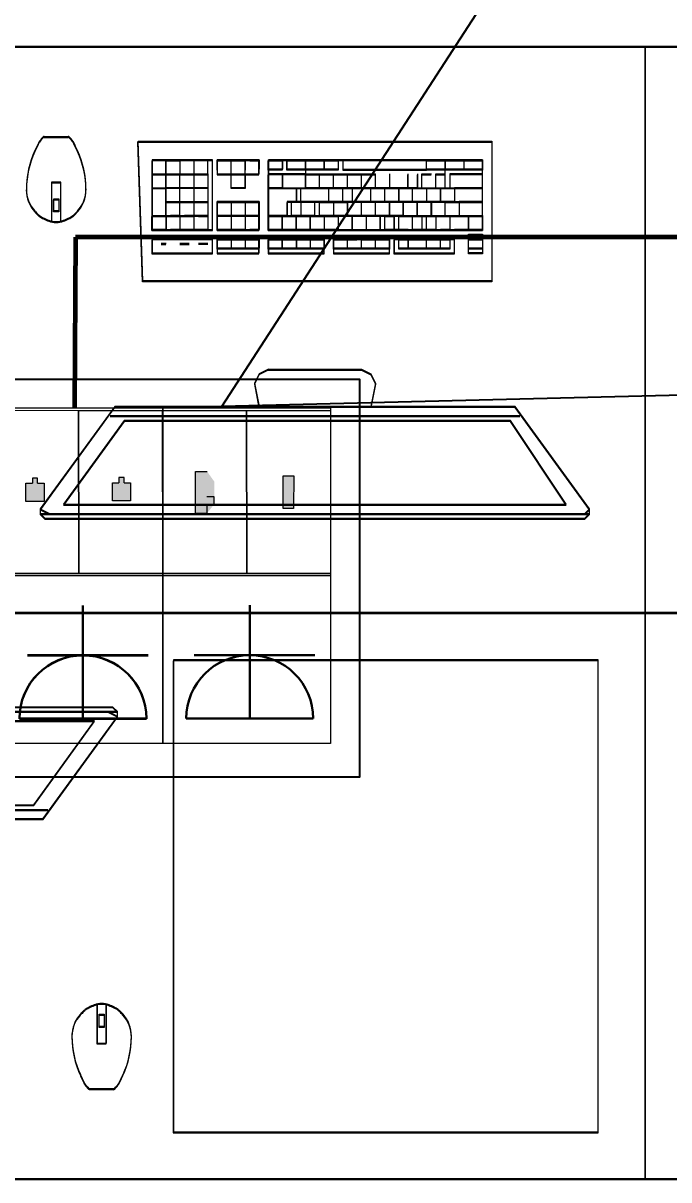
# Model space of a CAD drawing. Header units: millimetres. Extents: x -32 to 417638015, y -35 to 175284279.
# Drawn here: x 216311 to 216995, y 53884 to 55109 of the extents above; entities that cross this region are included whole.
import ezdxf
from ezdxf import colors
from ezdxf.entities.mleader import LeaderData, LeaderLine
from ezdxf.math import Vec2, Vec3

# ---------------------------------------------------------------- set-up
doc = ezdxf.new("R2010")
doc.units = ezdxf.units.MM
for name, color, linetype, lineweight in [('_ЭМ_В полу', 26, 'Кабель в трубе', 60), ('_ЭМ_ТХобщее_слой', 7, 'Continuous', 30), ('ТХ', 5, 'Continuous', 0), ('ШТРИХОВКА', 252, 'Continuous', 15), ('Электро', 250, 'Continuous', 25), ('ЭОМ_Кабель для СУП', 150, 'Continuous', 9)]:
    doc.layers.add(name, color=color, linetype=linetype, lineweight=lineweight)
for name, color, linetype in [('_ЭМ_Надписи', 7, 'Continuous'), ('PDF _СС_розетки', 7, 'Continuous'), ('ВНУТРЯНКА', 1, 'Continuous'), ('ЭОМ_Лотки рабочие', 5, 'Continuous')]:
    doc.layers.add(name, color=color, linetype=linetype)
doc.layers.add('PDF _ЭОМ _розетки', color=7, linetype='Continuous', true_color=0xeb0000)
doc.styles.add('ELine', font='txt.shx')
doc.styles.add('ЭОМ', font='isocpeur.ttf', dxfattribs={"width": 0.85, "height": 250})
doc.linetypes.add('TRAY', pattern='A,12.119257,["_",ELine,S=4.5,R=90,X=0,Y=-1.555839],0.750382,["_",ELine,S=4.5,R=0,X=0,Y=-0.805849],1.314849,["_",ELine,S=4.5,R=0,X=0,Y=-0.805849],2.250029,["_",ELine,S=4.5,R=90,X=0,Y=-1.555839],13.565483', length=30)
doc.linetypes.add('Кабель в трубе', pattern='A,8,[133,ltypeshp.shx,S=1,R=0,X=10,Y=1.3],-3,[130,ltypeshp.shx,S=1.5,R=-45,X=-1.5,Y=0],8', length=19)

# ---------------------------------------------------------------- blocks, each defined once
blk = doc.blocks.new('ТХ 1 этаж.')
at = {"layer": 'ТХ', "color": 252, "linetype": 'Continuous', "ltscale": 100, "true_color": 0x939598}
for p, q in [((54052.3, 1854.4), (54062.9, 1854.4)), ((54062.9, 1854.4), (54077.7, 1854.4)), ((54289.8, 1607.8), (54279.9, 1602.9)), ((54289.8, 1607.8), (54279.9, 1602.9)), ((54289.8, 1607.8), (54339.1, 1607.8)), ((54289.8, 1607.8), (54339.1, 1607.8)), ((54339.1, 1607.8), (54388.4, 1607.8)), ((54339.1, 1607.8), (54388.4, 1607.8)), ((54388.4, 1607.8), (54398.3, 1602.9)), ((54388.4, 1607.8), (54398.3, 1602.9)), ((54279.9, 1602.9), (54275, 1593)), ((54279.9, 1602.9), (54275, 1593)), ((54398.3, 1602.9), (54403.2, 1593)), ((54398.3, 1602.9), (54403.2, 1593)), ((54275, 1593), (54279.9, 1568.4)), ((54403.2, 1593), (54398.3, 1568.4)), ((54115.3, 845.6), (54100.5, 845.6)), ((54125.9, 845.6), (54115.3, 845.6))]:
    blk.add_line(p, q, dxfattribs=at)
at = {"layer": 'ТХ', "color": 252, "true_color": 0x939598}
for points in [[(54689.1, 1350), (53489.1, 1350), (53489.1, 1950), (54689.1, 1950)], [(55889.1, 1350), (54689.1, 1350), (54689.1, 1950), (55889.1, 1950)], [(54062.3, 1775.5), (54062.3, 1788.4), (54067.7, 1788.4), (54067.7, 1775.5)], [(53489.1, 1350), (54689.1, 1350), (54689.1, 750), (53489.1, 750)], [(54689.1, 1350), (55889.1, 1350), (55889.1, 750), (54689.1, 750)], [(54189.1, 800), (54639.1, 800), (54639.1, 1300), (54189.1, 1300)], [(54115.9, 924.6), (54115.9, 911.6), (54110.5, 911.6), (54110.5, 924.6)]]:
    blk.add_lwpolyline(points, close=True, dxfattribs=at)
at = {"layer": 'ТХ', "color": 252, "linetype": 'Continuous', "ltscale": 100, "true_color": 0x939598}
for points in [[(54151.7, 1849.5), (54526.5, 1849.5)], [(54526.5, 1701.5), (54156.6, 1701.5), (54151.7, 1849.5)], [(54526.5, 1849.5), (54526.5, 1701.5)], [(54166.5, 1829.7), (54166.5, 1755.8)], [(54230.6, 1829.7), (54166.5, 1829.7)], [(54166.5, 1829.7), (54166.5, 1770.6)], [(54181.3, 1829.7), (54166.5, 1829.7)], [(54181.3, 1770.6), (54181.3, 1829.7)], [(54181.3, 1829.7), (54196.1, 1829.7)], [(54181.3, 1815), (54181.3, 1829.7)], [(54196.1, 1829.7), (54196.1, 1815)], [(54196.1, 1829.7), (54196.1, 1815)], [(54225.7, 1829.7), (54201, 1829.7)], [(54210.9, 1829.7), (54210.9, 1755.8)], [(54225.7, 1815), (54225.7, 1829.7)], [(54230.6, 1755.8), (54230.6, 1829.7)], [(54235.5, 1829.7), (54265.1, 1829.7)], [(54235.5, 1819.9), (54235.5, 1829.7)], [(54235.5, 1829.7), (54235.5, 1815)], [(54279.9, 1829.7), (54235.5, 1829.7)], [(54250.3, 1815), (54250.3, 1829.7)], [(54265.1, 1829.7), (54265.1, 1819.9)], [(54265.1, 1800.2), (54265.1, 1829.7)], [(54270.1, 1829.7), (54279.9, 1829.7)], [(54279.9, 1829.7), (54279.9, 1819.9)], [(54279.9, 1815), (54279.9, 1829.7)], [(54289.8, 1829.7), (54289.8, 1755.8)], [(54516.6, 1829.7), (54289.8, 1829.7)], [(54289.8, 1829.7), (54304.6, 1829.7)], [(54289.8, 1819.9), (54289.8, 1829.7)], [(54304.6, 1829.7), (54304.6, 1819.9)], [(54309.5, 1829.7), (54329.2, 1829.7)], [(54309.5, 1819.9), (54309.5, 1829.7)], [(54329.2, 1829.7), (54363.8, 1829.7)], [(54329.2, 1829.7), (54329.2, 1800.2)], [(54329.2, 1819.9), (54329.2, 1829.7)], [(54349, 1819.9), (54349, 1829.7)], [(54349, 1829.7), (54349, 1819.9)], [(54363.8, 1829.7), (54363.8, 1819.9)], [(54368.7, 1829.7), (54368.7, 1819.9)], [(54457.5, 1829.7), (54368.7, 1829.7)], [(54457.5, 1829.7), (54477.2, 1829.7)], [(54457.5, 1819.9), (54457.5, 1829.7)], [(54457.5, 1819.9), (54457.5, 1829.7)], [(54477.2, 1829.7), (54516.6, 1829.7)], [(54477.2, 1800.2), (54477.2, 1829.7)], [(54477.2, 1829.7), (54477.2, 1819.9)], [(54496.9, 1829.7), (54496.9, 1819.9)], [(54516.6, 1755.8), (54516.6, 1829.7)], [(54516.6, 1829.7), (54516.6, 1819.9)], [(54166.5, 1815), (54196.1, 1815)], [(54181.3, 1770.6), (54181.3, 1815)], [(54196.1, 1770.6), (54196.1, 1815)], [(54196.1, 1815), (54225.7, 1815)], [(54201, 1815), (54225.7, 1815)], [(54225.7, 1815), (54225.7, 1770.6)], [(54235.5, 1815), (54250.3, 1815)], [(54235.5, 1815), (54279.9, 1815)], [(54250.3, 1800.2), (54250.3, 1815)], [(54265.1, 1800.2), (54250.3, 1800.2), (54250.3, 1815)], [(54265.1, 1815), (54265.1, 1800.2)], [(54304.6, 1819.9), (54289.8, 1819.9)], [(54289.8, 1800.2), (54289.8, 1815)], [(54329.2, 1815), (54289.8, 1815)], [(54304.6, 1800.2), (54329.2, 1800.2), (54329.2, 1815)], [(54304.6, 1815), (54304.6, 1800.2)], [(54304.6, 1815), (54304.6, 1800.2)], [(54329.2, 1819.9), (54309.5, 1819.9)], [(54363.8, 1819.9), (54329.2, 1819.9)], [(54329.2, 1815), (54358.8, 1815)], [(54344, 1800.2), (54344, 1815)], [(54358.8, 1800.2), (54358.8, 1815)], [(54358.8, 1815), (54403.2, 1815)], [(54368.7, 1819.9), (54457.5, 1819.9)], [(54373.6, 1800.2), (54373.6, 1815)], [(54388.4, 1800.2), (54388.4, 1815)], [(54403.2, 1800.2), (54403.2, 1815)], [(54418, 1815), (54418, 1800.2)], [(54437.7, 1800.2), (54437.7, 1815)], [(54447.6, 1815), (54447.6, 1800.2)], [(54452.5, 1815), (54462.4, 1815)], [(54452.5, 1800.2), (54452.5, 1815)], [(54516.6, 1819.9), (54457.5, 1819.9)], [(54467.3, 1815), (54477.2, 1815)], [(54467.3, 1800.2), (54467.3, 1815)], [(54482.1, 1815), (54482.1, 1800.2)], [(54516.6, 1815), (54482.1, 1815)], [(54516.6, 1800.2), (54516.6, 1815)], [(54166.5, 1800.2), (54181.3, 1800.2)], [(54210.9, 1800.2), (54181.3, 1800.2)], [(54225.7, 1800.2), (54210.9, 1800.2)], [(54265.1, 1800.2), (54250.3, 1800.2)], [(54289.8, 1800.2), (54319.4, 1800.2)], [(54304.6, 1800.2), (54289.8, 1800.2)], [(54289.8, 1770.6), (54289.8, 1800.2)], [(54319.4, 1800.2), (54319.4, 1785.4), (54309.5, 1785.4), (54309.5, 1770.6)], [(54324.3, 1785.4), (54324.3, 1800.2)], [(54324.3, 1800.2), (54334.2, 1800.2)], [(54447.6, 1800.2), (54329.2, 1800.2)], [(54334.2, 1800.2), (54442.7, 1800.2)], [(54353.9, 1785.4), (54353.9, 1800.2)], [(54373.6, 1800.2), (54358.8, 1800.2)], [(54368.7, 1785.4), (54368.7, 1800.2)], [(54378.5, 1800.2), (54378.5, 1785.4)], [(54398.3, 1785.4), (54398.3, 1800.2)], [(54413.1, 1785.4), (54413.1, 1800.2)], [(54442.7, 1800.2), (54457.5, 1800.2)], [(54442.7, 1785.4), (54442.7, 1800.2)], [(54452.5, 1800.2), (54487, 1800.2)], [(54457.5, 1800.2), (54457.5, 1785.4)], [(54472.2, 1800.2), (54472.2, 1785.4)], [(54472.2, 1785.4), (54472.2, 1800.2)], [(54482.1, 1800.2), (54516.6, 1800.2)], [(54516.6, 1800.2), (54487, 1800.2)], [(54487, 1800.2), (54487, 1785.4)], [(54487, 1800.2), (54487, 1785.4)], [(54492, 1770.6), (54516.6, 1770.6), (54516.6, 1785.4), (54516.6, 1800.2)], [(54181.3, 1785.4), (54196.1, 1785.4)], [(54196.1, 1785.4), (54225.7, 1785.4)], [(54235.5, 1770.6), (54235.5, 1785.4)], [(54235.5, 1785.4), (54235.5, 1755.8)], [(54235.5, 1785.4), (54279.9, 1785.4)], [(54279.9, 1785.4), (54235.5, 1785.4)], [(54250.3, 1785.4), (54250.3, 1770.6)], [(54265.1, 1785.4), (54265.1, 1755.8)], [(54279.9, 1755.8), (54279.9, 1785.4)], [(54279.9, 1785.4), (54279.9, 1770.6)], [(54349, 1785.4), (54314.4, 1785.4)], [(54314.4, 1770.6), (54314.4, 1785.4)], [(54324.3, 1785.4), (54324.3, 1770.6)], [(54339.1, 1770.6), (54339.1, 1785.4)], [(54344, 1770.6), (54344, 1785.4)], [(54344, 1785.4), (54373.6, 1785.4)], [(54368.7, 1785.4), (54349, 1785.4)], [(54358.8, 1785.4), (54358.8, 1770.6)], [(54472.2, 1785.4), (54368.7, 1785.4)], [(54373.6, 1770.6), (54373.6, 1785.4)], [(54373.6, 1785.4), (54373.6, 1770.6)], [(54388.4, 1770.6), (54388.4, 1785.4)], [(54403.2, 1770.6), (54403.2, 1785.4)], [(54418, 1785.4), (54418, 1770.6)], [(54418, 1770.6), (54418, 1785.4)], [(54432.8, 1770.6), (54432.8, 1785.4)], [(54447.6, 1770.6), (54447.6, 1785.4)], [(54487, 1785.4), (54462.4, 1785.4)], [(54462.4, 1770.6), (54462.4, 1785.4)], [(54462.4, 1785.4), (54462.4, 1770.6)], [(54477.2, 1785.4), (54492, 1785.4)], [(54477.2, 1770.6), (54477.2, 1785.4)], [(54487, 1785.4), (54516.6, 1785.4)], [(54492, 1785.4), (54492, 1770.6)], [(54492, 1785.4), (54492, 1770.6)], [(54516.6, 1785.4), (54492, 1785.4)], [(54166.5, 1770.6), (54210.9, 1770.6)], [(54166.5, 1755.8), (54166.5, 1770.6)], [(54166.5, 1770.6), (54181.3, 1770.6)], [(54181.3, 1770.6), (54181.3, 1755.8)], [(54196.1, 1770.6), (54186.2, 1770.6)], [(54196.1, 1770.6), (54196.1, 1755.8)], [(54225.7, 1770.6), (54201, 1770.6)], [(54215.8, 1770.6), (54225.7, 1770.6)], [(54225.7, 1770.6), (54225.7, 1755.8)], [(54235.5, 1755.8), (54235.5, 1770.6)], [(54279.9, 1770.6), (54235.5, 1770.6)], [(54250.3, 1770.6), (54250.3, 1755.8)], [(54279.9, 1770.6), (54279.9, 1755.8)], [(54289.8, 1770.6), (54304.6, 1770.6)], [(54289.8, 1755.8), (54289.8, 1770.6)], [(54309.5, 1770.6), (54289.8, 1770.6)], [(54304.6, 1755.8), (54304.6, 1770.6)], [(54304.6, 1770.6), (54319.4, 1770.6)], [(54339.1, 1770.6), (54314.4, 1770.6)], [(54319.4, 1770.6), (54363.8, 1770.6)], [(54319.4, 1755.8), (54319.4, 1770.6)], [(54373.6, 1770.6), (54344, 1770.6)], [(54349, 1770.6), (54349, 1755.8)], [(54432.8, 1770.6), (54363.8, 1770.6)], [(54363.8, 1770.6), (54363.8, 1755.8)], [(54388.4, 1770.6), (54373.6, 1770.6)], [(54393.3, 1770.6), (54393.3, 1755.8)], [(54408.1, 1770.6), (54408.1, 1755.8)], [(54413.1, 1770.6), (54422.9, 1770.6)], [(54413.1, 1755.8), (54413.1, 1770.6)], [(54422.9, 1770.6), (54422.9, 1755.8)], [(54427.9, 1770.6), (54437.7, 1770.6)], [(54427.9, 1755.8), (54427.9, 1770.6)], [(54432.8, 1770.6), (54516.6, 1770.6)], [(54442.7, 1755.8), (54442.7, 1770.6)], [(54452.5, 1770.6), (54452.5, 1755.8)], [(54457.5, 1755.8), (54457.5, 1770.6)], [(54467.3, 1770.6), (54467.3, 1755.8)], [(54482.1, 1770.6), (54482.1, 1755.8)], [(54501.8, 1770.6), (54501.8, 1755.8)], [(54501.8, 1755.8), (54501.8, 1770.6)], [(54516.6, 1770.6), (54516.6, 1755.8)], [(54181.3, 1755.8), (54166.5, 1755.8)], [(54166.5, 1755.8), (54230.6, 1755.8)], [(54225.7, 1755.8), (54186.2, 1755.8)], [(54250.3, 1755.8), (54235.5, 1755.8)], [(54235.5, 1755.8), (54279.9, 1755.8)], [(54265.1, 1755.8), (54250.3, 1755.8)], [(54279.9, 1755.8), (54270.1, 1755.8)], [(54289.8, 1755.8), (54516.6, 1755.8)], [(54319.4, 1755.8), (54289.8, 1755.8)], [(54334.2, 1755.8), (54319.4, 1755.8)], [(54349, 1755.8), (54334.2, 1755.8)], [(54363.8, 1755.8), (54349, 1755.8)], [(54437.7, 1755.8), (54413.1, 1755.8)], [(54467.3, 1755.8), (54442.7, 1755.8)], [(54482.1, 1755.8), (54472.2, 1755.8)], [(54516.6, 1755.8), (54487, 1755.8)], [(54166.5, 1745.9), (54166.5, 1731.1)], [(54230.6, 1745.9), (54166.5, 1745.9)], [(54176.4, 1741), (54181.3, 1741)], [(54181.3, 1741), (54176.4, 1741)], [(54196.1, 1741), (54205.9, 1741)], [(54205.9, 1741), (54196.1, 1741)], [(54225.7, 1741), (54215.8, 1741)], [(54225.7, 1741), (54215.8, 1741)], [(54230.6, 1731.1), (54230.6, 1745.9)], [(54235.5, 1745.9), (54279.9, 1745.9)], [(54279.9, 1745.9), (54235.5, 1745.9)], [(54235.5, 1736), (54235.5, 1745.9)], [(54235.5, 1745.9), (54235.5, 1731.1)], [(54250.3, 1745.9), (54250.3, 1736)], [(54265.1, 1745.9), (54265.1, 1736)], [(54279.9, 1745.9), (54279.9, 1736)], [(54279.9, 1731.1), (54279.9, 1745.9)], [(54319.4, 1745.9), (54319.4, 1736), (54289.8, 1736)], [(54289.8, 1745.9), (54319.4, 1745.9)], [(54289.8, 1736), (54289.8, 1745.9), (54289.8, 1731.1)], [(54349, 1745.9), (54289.8, 1745.9)], [(54304.6, 1736), (54304.6, 1745.9)], [(54319.4, 1745.9), (54334.2, 1745.9)], [(54334.2, 1745.9), (54349, 1745.9)], [(54334.2, 1745.9), (54334.2, 1736)], [(54349, 1745.9), (54349, 1736)], [(54349, 1731.1), (54349, 1745.9)], [(54358.8, 1745.9), (54383.5, 1745.9)], [(54358.8, 1736), (54358.8, 1745.9)], [(54358.8, 1745.9), (54358.8, 1731.1)], [(54418, 1745.9), (54358.8, 1745.9)], [(54373.6, 1736), (54373.6, 1745.9)], [(54388.4, 1736), (54388.4, 1745.9), (54418, 1745.9)], [(54403.2, 1736), (54403.2, 1745.9)], [(54418, 1745.9), (54418, 1736)], [(54418, 1731.1), (54418, 1745.9)], [(54487, 1745.9), (54422.9, 1745.9)], [(54422.9, 1745.9), (54422.9, 1731.1)], [(54427.9, 1736), (54427.9, 1745.9)], [(54427.9, 1745.9), (54482.1, 1745.9)], [(54437.7, 1745.9), (54437.7, 1736)], [(54457.5, 1736), (54457.5, 1745.9)], [(54472.2, 1736), (54472.2, 1745.9)], [(54482.1, 1745.9), (54482.1, 1736)], [(54487, 1731.1), (54487, 1745.9)], [(54501.8, 1750.8), (54516.6, 1750.8)], [(54501.8, 1731.1), (54501.8, 1750.8)], [(54501.8, 1745.9), (54516.6, 1745.9)], [(54501.8, 1736), (54501.8, 1745.9)], [(54516.6, 1750.8), (54516.6, 1731.1)], [(54516.6, 1745.9), (54516.6, 1736)], [(54166.5, 1731.1), (54230.6, 1731.1)], [(54279.9, 1736), (54235.5, 1736)], [(54235.5, 1731.1), (54279.9, 1731.1)], [(54289.8, 1731.1), (54349, 1731.1)], [(54349, 1736), (54319.4, 1736)], [(54388.4, 1736), (54358.8, 1736)], [(54358.8, 1731.1), (54418, 1731.1)], [(54418, 1736), (54388.4, 1736)], [(54422.9, 1731.1), (54487, 1731.1)], [(54482.1, 1736), (54427.9, 1736)], [(54516.6, 1736), (54501.8, 1736)], [(54516.6, 1731.1), (54501.8, 1731.1)], [(54556.1, 1558.5), (54339.1, 1558.5), (54122.1, 1558.5)], [(54048.1, 1459.9), (54058, 1455), (54339.1, 1455), (54625.1, 1455), (54630.1, 1459.9)], [(54048.1, 1455), (54058, 1455), (54339.1, 1455), (54620.2, 1455), (54630.1, 1455)], [(54130.1, 1245.1), (54120.2, 1245.1), (53839.1, 1245.1), (53558, 1245.1), (53548.1, 1245.1)], [(54130.1, 1240.2), (54120.2, 1245.1), (53839.1, 1245.1), (53553.1, 1245.1), (53548.1, 1240.2)], [(53622.1, 1141.5), (53839.1, 1141.5), (54056.1, 1141.5)]]:
    blk.add_lwpolyline(points, dxfattribs=at)
at = {"layer": 'ТХ', "color": 252, "true_color": 0x939598}
for points in [[(54069.9, 1764.8), (54069.9, 1806.1), (54060.1, 1806.1), (54060.1, 1764.8)], [(54108.2, 935.2), (54108.2, 894), (54118.1, 894), (54118.1, 935.2)]]:
    blk.add_lwpolyline(points, dxfattribs=at)
at = {"layer": 'ТХ', "color": 252, "linetype": 'Continuous', "ltscale": 100, "true_color": 0x939598}
for points in [[(54427.9, 1800.2), (54427.9, 1785.4)], [(54334.2, 1770.6), (54334.2, 1755.8)], [(54378.5, 1770.6), (54378.5, 1755.8)], [(54541.3, 1568.4), (54339.1, 1568.4), (54141.8, 1568.4), (54132, 1568.4), (54127, 1568.4), (54048.1, 1459.9), (54048.1, 1455), (54053.1, 1450), (54339.1, 1450), (54625.1, 1450), (54630.1, 1455), (54630.1, 1459.9), (54551.2, 1568.4)], [(54339.1, 1464.8), (54605.4, 1464.8), (54546.2, 1553.6), (54339.1, 1553.6), (54136.9, 1553.6), (54072.8, 1464.8)], [(53636.9, 1131.7), (53839.1, 1131.7), (54036.4, 1131.7), (54046.2, 1131.7), (54051.2, 1131.7), (54130.1, 1240.2), (54130.1, 1245.1), (54125.1, 1250), (53839.1, 1250), (53553.1, 1250), (53548.1, 1245.1), (53548.1, 1240.2), (53627, 1131.7)], [(53839.1, 1235.2), (53572.8, 1235.2), (53632, 1146.5), (53839.1, 1146.5), (54041.3, 1146.5), (54105.4, 1235.2)]]:
    blk.add_lwpolyline(points, close=True, dxfattribs=at)
for centre, radius, start, end in [((54076.9, 1828.2), 36.4, 135, 144.2175), ((54052.3, 1852.8), 1.61, 90, 135), ((54077.7, 1852.8), 1.61, 45, 90), ((54053.1, 1828.2), 36.4, 35.7825, 45), ((54131.1, 1798.8), 97.6, 155.2785, 180), ((54302, 1720.1), 285.7, 153.4349, 155.2785), ((54056.7, 1842.8), 11.5, 144.2175, 153.4349), ((54073.4, 1842.8), 11.5, 26.5651, 35.7825), ((53828, 1720.1), 285.7, 24.7215, 26.5651), ((53998.9, 1798.8), 97.6, 0, 24.7215), ((54068.2, 1798.8), 34.8, 180, 222.0469), ((54061.8, 1798.8), 34.8, 317.9531, 0), ((54118.6, 1844.2), 102.6, 222.0469, 225), ((54053.5, 1779.1), 10.5, 225, 234.2175), ((54065.3, 1795.5), 30.7, 234.2175, 243.4349), ((54072.7, 1810.2), 47.1, 243.4349, 250.8758), ((54065, 1788.1), 23.8, 250.8758, 270), ((54065, 1788.1), 23.8, 270, 289.1242), ((54057.4, 1810.2), 47.1, 289.1242, 296.5651), ((54064.7, 1795.5), 30.7, 296.5651, 305.7825), ((54076.5, 1779.1), 10.5, 305.7825, 315), ((54011.4, 1844.2), 102.6, 315, 317.9531), ((54113.5, 904.5), 30.7, 116.5651, 125.7825), ((54120.8, 889.9), 47.1, 109.1242, 116.5651), ((54113.2, 912), 23.8, 90, 109.1242), ((54113.2, 912), 23.8, 70.8758, 90), ((54105.5, 889.9), 47.1, 63.4349, 70.8758), ((54112.9, 904.5), 30.7, 54.2175, 63.4349), ((54116.4, 901.3), 34.8, 137.9531, 180), ((54166.8, 855.8), 102.6, 135, 137.9531), ((54101.7, 920.9), 10.5, 125.7825, 135), ((54124.7, 920.9), 10.5, 45, 54.2175), ((54059.6, 855.8), 102.6, 42.0469, 45), ((54109.9, 901.3), 34.8, 0, 42.0469), ((54179.3, 901.3), 97.6, 180, 204.7215), ((54047.1, 901.3), 97.6, 335.2785, 0), ((54350.2, 979.9), 285.7, 204.7215, 206.5651), ((53876.2, 979.9), 285.7, 333.4349, 335.2785), ((54104.8, 857.3), 11.5, 206.5651, 215.7825), ((54125.1, 871.9), 36.4, 215.7825, 225), ((54100.5, 847.2), 1.61, 225, 270), ((54125.9, 847.2), 1.61, 270, 315), ((54101.3, 871.9), 36.4, 315, 324.2175), ((54121.5, 857.3), 11.5, 324.2175, 333.4349)]:
    blk.add_arc(centre, radius, start, end, dxfattribs=at)
blk = doc.blocks.new('1 этаж')
at = {"layer": 'ЭОМ_Лотки рабочие'}
blk.add_blockref('ТХ 1 этаж.', (-6856.492, 1554.379), dxfattribs=at)
blk = doc.blocks.new('_ЭМ_ТХ2_1этаж')
at = {"layer": 'ТХ', "color": 252, "linetype": 'Continuous', "ltscale": 100, "true_color": 0x939598}
for p, q in [((165200.2, -67339.1), (165210.8, -67339.1)), ((165210.8, -67339.1), (165225.6, -67339.1)), ((165437.7, -67585.7), (165427.8, -67590.6)), ((165437.7, -67585.7), (165427.8, -67590.6)), ((165437.7, -67585.7), (165487, -67585.7)), ((165437.7, -67585.7), (165487, -67585.7)), ((165487, -67585.7), (165536.3, -67585.7)), ((165487, -67585.7), (165536.3, -67585.7)), ((165536.3, -67585.7), (165546.2, -67590.6)), ((165536.3, -67585.7), (165546.2, -67590.6)), ((165427.8, -67590.6), (165422.9, -67600.5)), ((165427.8, -67590.6), (165422.9, -67600.5)), ((165546.2, -67590.6), (165551.1, -67600.5)), ((165546.2, -67590.6), (165551.1, -67600.5)), ((165422.9, -67600.5), (165427.8, -67625.1)), ((165551.1, -67600.5), (165546.2, -67625.1)), ((165263.2, -68347.9), (165248.4, -68347.9)), ((165273.8, -68347.9), (165263.2, -68347.9))]:
    blk.add_line(p, q, dxfattribs=at)
at = {"layer": 'ТХ', "color": 252, "true_color": 0x939598}
for points in [[(165837, -67843.5), (164637, -67843.5), (164637, -67243.5), (165837, -67243.5)], [(167037, -67843.5), (165837, -67843.5), (165837, -67243.5), (167037, -67243.5)], [(165210.2, -67418), (165210.2, -67405.1), (165215.6, -67405.1), (165215.6, -67418)], [(164637, -67843.5), (165837, -67843.5), (165837, -68443.5), (164637, -68443.5)], [(165837, -67843.5), (167037, -67843.5), (167037, -68443.5), (165837, -68443.5)], [(165337, -68393.5), (165787, -68393.5), (165787, -67893.5), (165337, -67893.5)], [(165263.8, -68268.9), (165263.8, -68281.9), (165258.4, -68281.9), (165258.4, -68268.9)]]:
    blk.add_lwpolyline(points, close=True, dxfattribs=at)
at = {"layer": 'ТХ', "color": 252, "linetype": 'Continuous', "ltscale": 100, "true_color": 0x939598}
for points in [[(165299.6, -67344), (165674.4, -67344)], [(165674.4, -67492), (165304.5, -67492), (165299.6, -67344)], [(165674.4, -67344), (165674.4, -67492)], [(165314.4, -67363.8), (165314.4, -67437.7)], [(165378.5, -67363.8), (165314.4, -67363.8)], [(165314.4, -67363.8), (165314.4, -67422.9)], [(165329.2, -67363.8), (165314.4, -67363.8)], [(165329.2, -67422.9), (165329.2, -67363.8)], [(165329.2, -67363.8), (165344, -67363.8)], [(165329.2, -67378.6), (165329.2, -67363.8)], [(165344, -67363.8), (165344, -67378.6)], [(165344, -67363.8), (165344, -67378.6)], [(165373.6, -67363.8), (165348.9, -67363.8)], [(165358.8, -67363.8), (165358.8, -67437.7)], [(165373.6, -67378.6), (165373.6, -67363.8)], [(165378.5, -67437.7), (165378.5, -67363.8)], [(165383.4, -67363.8), (165413, -67363.8)], [(165383.4, -67373.6), (165383.4, -67363.8)], [(165383.4, -67363.8), (165383.4, -67378.6)], [(165427.8, -67363.8), (165383.4, -67363.8)], [(165398.2, -67378.6), (165398.2, -67363.8)], [(165413, -67363.8), (165413, -67373.6)], [(165413, -67393.4), (165413, -67363.8)], [(165417.9, -67363.8), (165427.8, -67363.8)], [(165427.8, -67363.8), (165427.8, -67373.6)], [(165427.8, -67378.6), (165427.8, -67363.8)], [(165437.7, -67363.8), (165437.7, -67437.7)], [(165664.5, -67363.8), (165437.7, -67363.8)], [(165437.7, -67363.8), (165452.5, -67363.8)], [(165437.7, -67373.6), (165437.7, -67363.8)], [(165452.5, -67363.8), (165452.5, -67373.6)], [(165457.4, -67363.8), (165477.1, -67363.8)], [(165457.4, -67373.6), (165457.4, -67363.8)], [(165477.1, -67363.8), (165511.6, -67363.8)], [(165477.1, -67363.8), (165477.1, -67393.4)], [(165477.1, -67373.6), (165477.1, -67363.8)], [(165496.8, -67373.6), (165496.8, -67363.8)], [(165496.8, -67363.8), (165496.8, -67373.6)], [(165511.6, -67363.8), (165511.6, -67373.6)], [(165516.6, -67363.8), (165516.6, -67373.6)], [(165605.3, -67363.8), (165516.6, -67363.8)], [(165605.3, -67363.8), (165625.1, -67363.8)], [(165605.3, -67373.6), (165605.3, -67363.8)], [(165605.3, -67373.6), (165605.3, -67363.8)], [(165625.1, -67363.8), (165664.5, -67363.8)], [(165625.1, -67393.4), (165625.1, -67363.8)], [(165625.1, -67363.8), (165625.1, -67373.6)], [(165644.8, -67363.8), (165644.8, -67373.6)], [(165664.5, -67437.7), (165664.5, -67363.8)], [(165664.5, -67363.8), (165664.5, -67373.6)], [(165452.5, -67373.6), (165437.7, -67373.6)], [(165477.1, -67373.6), (165457.4, -67373.6)], [(165511.6, -67373.6), (165477.1, -67373.6)], [(165516.6, -67373.6), (165605.3, -67373.6)], [(165664.5, -67373.6), (165605.3, -67373.6)], [(165314.4, -67378.6), (165344, -67378.6)], [(165329.2, -67422.9), (165329.2, -67378.6)], [(165344, -67422.9), (165344, -67378.6)], [(165344, -67378.6), (165373.6, -67378.6)], [(165348.9, -67378.6), (165373.6, -67378.6)], [(165373.6, -67378.6), (165373.6, -67422.9)], [(165383.4, -67378.6), (165398.2, -67378.6)], [(165383.4, -67378.6), (165427.8, -67378.6)], [(165398.2, -67393.4), (165398.2, -67378.6)], [(165413, -67393.4), (165398.2, -67393.4), (165398.2, -67378.6)], [(165413, -67378.6), (165413, -67393.4)], [(165437.7, -67393.4), (165437.7, -67378.6)], [(165477.1, -67378.6), (165437.7, -67378.6)], [(165452.5, -67393.4), (165477.1, -67393.4), (165477.1, -67378.6)], [(165452.5, -67378.6), (165452.5, -67393.4)], [(165452.5, -67378.6), (165452.5, -67393.4)], [(165477.1, -67378.6), (165506.7, -67378.6)], [(165491.9, -67393.4), (165491.9, -67378.6)], [(165506.7, -67393.4), (165506.7, -67378.6)], [(165506.7, -67378.6), (165551.1, -67378.6)], [(165521.5, -67393.4), (165521.5, -67378.6)], [(165536.3, -67393.4), (165536.3, -67378.6)], [(165551.1, -67393.4), (165551.1, -67378.6)], [(165565.9, -67378.6), (165565.9, -67393.4)], [(165585.6, -67393.4), (165585.6, -67378.6)], [(165595.5, -67378.6), (165595.5, -67393.4)], [(165600.4, -67378.6), (165610.3, -67378.6)], [(165600.4, -67393.4), (165600.4, -67378.6)], [(165615.2, -67378.6), (165625.1, -67378.6)], [(165615.2, -67393.4), (165615.2, -67378.6)], [(165630, -67378.6), (165630, -67393.4)], [(165664.5, -67378.6), (165630, -67378.6)], [(165664.5, -67393.4), (165664.5, -67378.6)], [(165314.4, -67393.4), (165329.2, -67393.4)], [(165358.8, -67393.4), (165329.2, -67393.4)], [(165373.6, -67393.4), (165358.8, -67393.4)], [(165413, -67393.4), (165398.2, -67393.4)], [(165437.7, -67393.4), (165467.3, -67393.4)], [(165452.5, -67393.4), (165437.7, -67393.4)], [(165437.7, -67422.9), (165437.7, -67393.4)], [(165467.3, -67393.4), (165467.3, -67408.1), (165457.4, -67408.1), (165457.4, -67422.9)], [(165472.2, -67408.1), (165472.2, -67393.4)], [(165472.2, -67393.4), (165482.1, -67393.4)], [(165595.5, -67393.4), (165477.1, -67393.4)], [(165482.1, -67393.4), (165590.5, -67393.4)], [(165501.8, -67408.1), (165501.8, -67393.4)], [(165521.5, -67393.4), (165506.7, -67393.4)], [(165516.6, -67408.1), (165516.6, -67393.4)], [(165526.4, -67393.4), (165526.4, -67408.1)], [(165546.2, -67408.1), (165546.2, -67393.4)], [(165561, -67408.1), (165561, -67393.4)], [(165590.5, -67393.4), (165605.3, -67393.4)], [(165590.5, -67408.1), (165590.5, -67393.4)], [(165600.4, -67393.4), (165634.9, -67393.4)], [(165605.3, -67393.4), (165605.3, -67408.1)], [(165620.1, -67393.4), (165620.1, -67408.1)], [(165620.1, -67408.1), (165620.1, -67393.4)], [(165630, -67393.4), (165664.5, -67393.4)], [(165664.5, -67393.4), (165634.9, -67393.4)], [(165634.9, -67393.4), (165634.9, -67408.1)], [(165634.9, -67393.4), (165634.9, -67408.1)], [(165639.9, -67422.9), (165664.5, -67422.9), (165664.5, -67408.1), (165664.5, -67393.4)], [(165329.2, -67408.1), (165344, -67408.1)], [(165344, -67408.1), (165373.6, -67408.1)], [(165383.4, -67422.9), (165383.4, -67408.1)], [(165383.4, -67408.1), (165383.4, -67437.7)], [(165383.4, -67408.1), (165427.8, -67408.1)], [(165427.8, -67408.1), (165383.4, -67408.1)], [(165398.2, -67408.1), (165398.2, -67422.9)], [(165413, -67408.1), (165413, -67437.7)], [(165427.8, -67437.7), (165427.8, -67408.1)], [(165427.8, -67408.1), (165427.8, -67422.9)], [(165496.8, -67408.1), (165462.3, -67408.1)], [(165462.3, -67422.9), (165462.3, -67408.1)], [(165472.2, -67408.1), (165472.2, -67422.9)], [(165487, -67422.9), (165487, -67408.1)], [(165491.9, -67422.9), (165491.9, -67408.1)], [(165491.9, -67408.1), (165521.5, -67408.1)], [(165516.6, -67408.1), (165496.8, -67408.1)], [(165506.7, -67408.1), (165506.7, -67422.9)], [(165620.1, -67408.1), (165516.6, -67408.1)], [(165521.5, -67422.9), (165521.5, -67408.1)], [(165521.5, -67408.1), (165521.5, -67422.9)], [(165536.3, -67422.9), (165536.3, -67408.1)], [(165551.1, -67422.9), (165551.1, -67408.1)], [(165565.9, -67408.1), (165565.9, -67422.9)], [(165565.9, -67422.9), (165565.9, -67408.1)], [(165580.7, -67422.9), (165580.7, -67408.1)], [(165595.5, -67422.9), (165595.5, -67408.1)], [(165634.9, -67408.1), (165610.3, -67408.1)], [(165610.3, -67422.9), (165610.3, -67408.1)], [(165610.3, -67408.1), (165610.3, -67422.9)], [(165625.1, -67408.1), (165639.9, -67408.1)], [(165625.1, -67422.9), (165625.1, -67408.1)], [(165634.9, -67408.1), (165664.5, -67408.1)], [(165639.9, -67408.1), (165639.9, -67422.9)], [(165639.9, -67408.1), (165639.9, -67422.9)], [(165664.5, -67408.1), (165639.9, -67408.1)], [(165314.4, -67422.9), (165358.8, -67422.9)], [(165314.4, -67437.7), (165314.4, -67422.9)], [(165314.4, -67422.9), (165329.2, -67422.9)], [(165329.2, -67422.9), (165329.2, -67437.7)], [(165344, -67422.9), (165334.1, -67422.9)], [(165344, -67422.9), (165344, -67437.7)], [(165373.6, -67422.9), (165348.9, -67422.9)], [(165363.7, -67422.9), (165373.6, -67422.9)], [(165373.6, -67422.9), (165373.6, -67437.7)], [(165383.4, -67437.7), (165383.4, -67422.9)], [(165427.8, -67422.9), (165383.4, -67422.9)], [(165398.2, -67422.9), (165398.2, -67437.7)], [(165427.8, -67422.9), (165427.8, -67437.7)], [(165437.7, -67422.9), (165452.5, -67422.9)], [(165437.7, -67437.7), (165437.7, -67422.9)], [(165457.4, -67422.9), (165437.7, -67422.9)], [(165452.5, -67437.7), (165452.5, -67422.9)], [(165452.5, -67422.9), (165467.3, -67422.9)], [(165487, -67422.9), (165462.3, -67422.9)], [(165467.3, -67422.9), (165511.6, -67422.9)], [(165467.3, -67437.7), (165467.3, -67422.9)], [(165521.5, -67422.9), (165491.9, -67422.9)], [(165496.8, -67422.9), (165496.8, -67437.7)], [(165580.7, -67422.9), (165511.6, -67422.9)], [(165511.6, -67422.9), (165511.6, -67437.7)], [(165536.3, -67422.9), (165521.5, -67422.9)], [(165541.2, -67422.9), (165541.2, -67437.7)], [(165556, -67422.9), (165556, -67437.7)], [(165561, -67422.9), (165570.8, -67422.9)], [(165561, -67437.7), (165561, -67422.9)], [(165570.8, -67422.9), (165570.8, -67437.7)], [(165575.8, -67422.9), (165585.6, -67422.9)], [(165575.8, -67437.7), (165575.8, -67422.9)], [(165580.7, -67422.9), (165664.5, -67422.9)], [(165590.5, -67437.7), (165590.5, -67422.9)], [(165600.4, -67422.9), (165600.4, -67437.7)], [(165605.3, -67437.7), (165605.3, -67422.9)], [(165615.2, -67422.9), (165615.2, -67437.7)], [(165630, -67422.9), (165630, -67437.7)], [(165649.7, -67422.9), (165649.7, -67437.7)], [(165649.7, -67437.7), (165649.7, -67422.9)], [(165664.5, -67422.9), (165664.5, -67437.7)], [(165329.2, -67437.7), (165314.4, -67437.7)], [(165314.4, -67437.7), (165378.5, -67437.7)], [(165373.6, -67437.7), (165334.1, -67437.7)], [(165398.2, -67437.7), (165383.4, -67437.7)], [(165383.4, -67437.7), (165427.8, -67437.7)], [(165413, -67437.7), (165398.2, -67437.7)], [(165427.8, -67437.7), (165417.9, -67437.7)], [(165437.7, -67437.7), (165664.5, -67437.7)], [(165467.3, -67437.7), (165437.7, -67437.7)], [(165482.1, -67437.7), (165467.3, -67437.7)], [(165496.8, -67437.7), (165482.1, -67437.7)], [(165511.6, -67437.7), (165496.8, -67437.7)], [(165585.6, -67437.7), (165561, -67437.7)], [(165615.2, -67437.7), (165590.5, -67437.7)], [(165630, -67437.7), (165620.1, -67437.7)], [(165664.5, -67437.7), (165634.9, -67437.7)], [(165314.4, -67447.6), (165314.4, -67462.4)], [(165378.5, -67447.6), (165314.4, -67447.6)], [(165378.5, -67462.4), (165378.5, -67447.6)], [(165383.4, -67447.6), (165427.8, -67447.6)], [(165427.8, -67447.6), (165383.4, -67447.6)], [(165383.4, -67457.5), (165383.4, -67447.6)], [(165383.4, -67447.6), (165383.4, -67462.4)], [(165398.2, -67447.6), (165398.2, -67457.5)], [(165413, -67447.6), (165413, -67457.5)], [(165427.8, -67447.6), (165427.8, -67457.5)], [(165427.8, -67462.4), (165427.8, -67447.6)], [(165467.3, -67447.6), (165467.3, -67457.5), (165437.7, -67457.5)], [(165437.7, -67447.6), (165467.3, -67447.6)], [(165437.7, -67457.5), (165437.7, -67447.6), (165437.7, -67462.4)], [(165496.8, -67447.6), (165437.7, -67447.6)], [(165452.5, -67457.5), (165452.5, -67447.6)], [(165467.3, -67447.6), (165482.1, -67447.6)], [(165482.1, -67447.6), (165496.8, -67447.6)], [(165482.1, -67447.6), (165482.1, -67457.5)], [(165496.8, -67447.6), (165496.8, -67457.5)], [(165496.8, -67462.4), (165496.8, -67447.6)], [(165506.7, -67447.6), (165531.4, -67447.6)], [(165506.7, -67457.5), (165506.7, -67447.6)], [(165506.7, -67447.6), (165506.7, -67462.4)], [(165565.9, -67447.6), (165506.7, -67447.6)], [(165521.5, -67457.5), (165521.5, -67447.6)], [(165536.3, -67457.5), (165536.3, -67447.6), (165565.9, -67447.6)], [(165551.1, -67457.5), (165551.1, -67447.6)], [(165565.9, -67447.6), (165565.9, -67457.5)], [(165565.9, -67462.4), (165565.9, -67447.6)], [(165634.9, -67447.6), (165570.8, -67447.6)], [(165570.8, -67447.6), (165570.8, -67462.4)], [(165575.8, -67457.5), (165575.8, -67447.6)], [(165575.8, -67447.6), (165630, -67447.6)], [(165585.6, -67447.6), (165585.6, -67457.5)], [(165605.3, -67457.5), (165605.3, -67447.6)], [(165620.1, -67457.5), (165620.1, -67447.6)], [(165630, -67447.6), (165630, -67457.5)], [(165634.9, -67462.4), (165634.9, -67447.6)], [(165649.7, -67442.7), (165664.5, -67442.7)], [(165649.7, -67462.4), (165649.7, -67442.7)], [(165649.7, -67447.6), (165664.5, -67447.6)], [(165649.7, -67457.5), (165649.7, -67447.6)], [(165664.5, -67442.7), (165664.5, -67462.4)], [(165664.5, -67447.6), (165664.5, -67457.5)], [(165314.4, -67462.4), (165378.5, -67462.4)], [(165324.2, -67452.5), (165329.2, -67452.5)], [(165329.2, -67452.5), (165324.2, -67452.5)], [(165344, -67452.5), (165353.8, -67452.5)], [(165353.8, -67452.5), (165344, -67452.5)], [(165373.6, -67452.5), (165363.7, -67452.5)], [(165373.6, -67452.5), (165363.7, -67452.5)], [(165427.8, -67457.5), (165383.4, -67457.5)], [(165383.4, -67462.4), (165427.8, -67462.4)], [(165437.7, -67462.4), (165496.8, -67462.4)], [(165496.8, -67457.5), (165467.3, -67457.5)], [(165536.3, -67457.5), (165506.7, -67457.5)], [(165506.7, -67462.4), (165565.9, -67462.4)], [(165565.9, -67457.5), (165536.3, -67457.5)], [(165570.8, -67462.4), (165634.9, -67462.4)], [(165630, -67457.5), (165575.8, -67457.5)], [(165664.5, -67457.5), (165649.7, -67457.5)], [(165664.5, -67462.4), (165649.7, -67462.4)], [(165704, -67635), (165487, -67635), (165270, -67635)], [(165196, -67733.6), (165205.9, -67738.6), (165487, -67738.6), (165773, -67738.6), (165777.9, -67733.6)], [(165196, -67738.6), (165205.9, -67738.6), (165487, -67738.6), (165768.1, -67738.6), (165777.9, -67738.6)], [(165277.9, -67948.4), (165268.1, -67948.4), (164987, -67948.4), (164705.9, -67948.4), (164696, -67948.4)], [(165277.9, -67953.4), (165268.1, -67948.4), (164987, -67948.4), (164701, -67948.4), (164696, -67953.4)], [(164770, -68052), (164987, -68052), (165204, -68052)]]:
    blk.add_lwpolyline(points, dxfattribs=at)
at = {"layer": 'ТХ', "color": 252, "true_color": 0x939598}
for points in [[(165217.8, -67428.7), (165217.8, -67387.4), (165208, -67387.4), (165208, -67428.7)], [(165256.1, -68258.3), (165256.1, -68299.5), (165266, -68299.5), (165266, -68258.3)]]:
    blk.add_lwpolyline(points, dxfattribs=at)
at = {"layer": 'ТХ', "color": 252, "linetype": 'Continuous', "ltscale": 100, "true_color": 0x939598}
for points in [[(165575.8, -67393.4), (165575.8, -67408.1)], [(165482.1, -67422.9), (165482.1, -67437.7)], [(165526.4, -67422.9), (165526.4, -67437.7)], [(165689.2, -67625.1), (165487, -67625.1), (165289.7, -67625.1), (165279.9, -67625.1), (165274.9, -67625.1), (165196, -67733.6), (165196, -67738.6), (165201, -67743.5), (165487, -67743.5), (165773, -67743.5), (165777.9, -67738.6), (165777.9, -67733.6), (165699, -67625.1)], [(165487, -67728.7), (165753.3, -67728.7), (165694.1, -67639.9), (165487, -67639.9), (165284.8, -67639.9), (165220.7, -67728.7)], [(164784.8, -68061.8), (164987, -68061.8), (165184.2, -68061.8), (165194.1, -68061.8), (165199, -68061.8), (165277.9, -67953.4), (165277.9, -67948.4), (165273, -67943.5), (164987, -67943.5), (164701, -67943.5), (164696, -67948.4), (164696, -67953.4), (164774.9, -68061.8)], [(164987, -67958.3), (164720.7, -67958.3), (164779.9, -68047.1), (164987, -68047.1), (165189.2, -68047.1), (165253.3, -67958.3)]]:
    blk.add_lwpolyline(points, close=True, dxfattribs=at)
for centre, radius, start, end in [((165224.8, -67365.3), 36.4, 135, 144.2175), ((165200.2, -67340.7), 1.61, 90, 135), ((165225.6, -67340.7), 1.61, 45, 90), ((165201, -67365.3), 36.4, 35.7825, 45), ((165449.9, -67473.4), 285.7, 153.4349, 155.2785), ((165204.5, -67350.7), 11.5, 144.2175, 153.4349), ((165221.3, -67350.7), 11.5, 26.5651, 35.7825), ((164975.9, -67473.4), 285.7, 24.7215, 26.5651), ((165279, -67394.7), 97.6, 155.2785, 180), ((165146.8, -67394.7), 97.6, 0, 24.7215), ((165216.1, -67394.7), 34.8, 180, 222.0469), ((165209.7, -67394.7), 34.8, 317.9531, 0), ((165266.5, -67349.3), 102.6, 222.0469, 225), ((165201.4, -67414.4), 10.5, 225, 234.2175), ((165213.2, -67398), 30.7, 234.2175, 243.4349), ((165220.6, -67383.3), 47.1, 243.4349, 250.8758), ((165205.2, -67383.3), 47.1, 289.1242, 296.5651), ((165212.6, -67398), 30.7, 296.5651, 305.7825), ((165224.4, -67414.4), 10.5, 305.7825, 315), ((165159.3, -67349.3), 102.6, 315, 317.9531), ((165212.9, -67405.4), 23.8, 250.8758, 270), ((165212.9, -67405.4), 23.8, 270, 289.1242), ((165268.7, -68303.6), 47.1, 109.1242, 116.5651), ((165261.1, -68281.5), 23.8, 90, 109.1242), ((165261.1, -68281.5), 23.8, 70.8758, 90), ((165253.4, -68303.6), 47.1, 63.4349, 70.8758), ((165264.3, -68292.2), 34.8, 137.9531, 180), ((165314.7, -68337.7), 102.6, 135, 137.9531), ((165249.6, -68272.6), 10.5, 125.7825, 135), ((165261.4, -68289), 30.7, 116.5651, 125.7825), ((165260.7, -68289), 30.7, 54.2175, 63.4349), ((165272.5, -68272.6), 10.5, 45, 54.2175), ((165207.5, -68337.7), 102.6, 42.0469, 45), ((165257.8, -68292.2), 34.8, 0, 42.0469), ((165327.2, -68292.2), 97.6, 180, 204.7215), ((165195, -68292.2), 97.6, 335.2785, 0), ((165498.1, -68213.6), 285.7, 204.7215, 206.5651), ((165024.1, -68213.6), 285.7, 333.4349, 335.2785), ((165252.7, -68336.2), 11.5, 206.5651, 215.7825), ((165273, -68321.6), 36.4, 215.7825, 225), ((165249.1, -68321.6), 36.4, 315, 324.2175), ((165269.4, -68336.2), 11.5, 324.2175, 333.4349), ((165248.4, -68346.3), 1.61, 225, 270), ((165273.8, -68346.3), 1.61, 270, 315)]:
    blk.add_arc(centre, radius, start, end, dxfattribs=at)
blk = doc.blocks.new('розетк для люка')
at = {"layer": 'ВНУТРЯНКА', "color": 5, "lineweight": 30, "ltscale": 100, "transparency": 33554687}
blk.add_line((-67.1, -58.8), (-67.1, 69), dxfattribs=at)
at = {"layer": 'Электро', "color": 5, "lineweight": 30, "transparency": 33554687}
for p, q in [((0, 67.3), (0, -67.3)), ((0, 0), (-120.1, 0))]:
    blk.add_line(p, q, dxfattribs=at)
blk.add_ellipse((0.1, 0), major_axis=(47.6, 47.6), ratio=1, start_param=0.787621, end_param=3.924768, dxfattribs=at)
blk = doc.blocks.new('Люк на 6 мест')
h = blk.add_hatch(color=256)
h.dxf.hatch_style = 1
h.paths.add_polyline_path([(-284.6, 515.7), (-284.6, 526.8), (-319.2, 527), (-319.2, 515.9)])
h = blk.add_hatch(color=256)
h.dxf.hatch_style = 1
h.paths.add_polyline_path([(-323.7, 435.1), (-323.7, 435.1), (-313, 442.8), (-289.1, 442.7), (-279.4, 435), (-279.4, 435), (-279.3, 422.8), (-323.6, 422.8)])
h = blk.add_hatch(color=256)
h.dxf.hatch_style = 1
h.paths.add_polyline_path([(-311.7, 334.8), (-311.7, 341.7), (-317.2, 341.7), (-317.3, 347.2), (-311.8, 347.2), (-311.8, 354.1), (-292.5, 354.1), (-292.5, 334.9)])
h = blk.add_hatch(color=256)
h.dxf.hatch_style = 1
h.paths.add_polyline_path([(-311.3, 243.2), (-311.3, 250.1), (-316.8, 250.1), (-316.8, 255.6), (-311.3, 255.6), (-311.3, 262.4), (-292, 262.5), (-292, 243.2)])
for p, q in [((-289.1, 442.7), (-296.8, 442.7)), ((-296.8, 442.7), (-296.8, 435)), ((-289.1, 435), (-289.1, 442.7)), ((-323.6, 422.8), (-323.7, 435.1)), ((-323.7, 435.1), (-323.7, 435.1)), ((-289.1, 435), (-279.4, 435)), ((-279.4, 435), (-279.3, 422.8)), ((-279.3, 422.8), (-323.6, 422.8))]:
    blk.add_line(p, q)
for points in [[(-215.5, 477.1), (-388.3, 476.8), (-388.3, 565.7), (-215.5, 566)], [(-284.6, 526.8), (-284.6, 515.7), (-319.2, 515.9), (-319.2, 527)], [(-215.5, 388.2), (-388.3, 387.9), (-388.3, 476.8), (-215.5, 477.1)], [(-215.5, 299.3), (-388.3, 299), (-388.3, 387.9), (-215.5, 388.2)], [(-215.8, 205.5), (-388.7, 205.1), (-388.3, 299), (-215.5, 299.3)]]:
    blk.add_lwpolyline(points, close=True)
for points in [[(-311.8, 347.2), (-317.3, 347.2), (-317.2, 341.7), (-311.7, 341.7)], [(-311.8, 347.2), (-311.8, 354.1), (-292.5, 354.1)], [(-292.5, 354.1), (-292.5, 334.9), (-311.7, 334.8), (-311.7, 341.7)], [(-292, 262.5), (-292, 243.2), (-311.3, 243.2), (-311.3, 250.1)], [(-311.3, 255.6), (-311.3, 262.4), (-292, 262.5)], [(-311.3, 255.6), (-316.8, 255.6), (-316.8, 250.1), (-311.3, 250.1)]]:
    blk.add_lwpolyline(points)
at = {"layer": 'PDF _СС_розетки', "linetype": 'Continuous', "lineweight": 20, "transparency": 33554687}
for points in [[(-391.2, 566), (-213.4, 566), (-213.4, 388.2), (-391.2, 388.2)], [(-391.2, 388.2), (-213.4, 388.2), (-213.4, 205.3), (-391.2, 205.3)], [(-391.2, 388.2), (-213.4, 388.2), (-213.4, 205.3), (-391.2, 205.3)], [(-391.2, 205.3), (-213.4, 205.3), (-213.4, 22.4), (-391.2, 22.4)]]:
    blk.add_lwpolyline(points, close=True, dxfattribs=at)
at = {"layer": 'PDF _ЭОМ _розетки', "color": 3, "linetype": 'Continuous', "lineweight": 25, "transparency": 33554687}
blk.add_lwpolyline([(0, 0), (-421.6, 0), (-421.6, 596.5), (0, 596.5)], close=True, dxfattribs=at)
at = {"layer": 'PDF _ЭОМ _розетки', "color": 7, "linetype": 'Continuous', "lineweight": 20, "transparency": 33554687}
for points in [[(-35.6, 388.2), (-213.4, 388.2), (-213.4, 566), (-35.6, 566)], [(-35.6, 205.3), (-213.4, 205.3), (-213.4, 388.2), (-35.6, 388.2)], [(-35.6, 22.4), (-213.4, 22.4), (-213.4, 205.3), (-35.6, 205.3)]]:
    blk.add_lwpolyline(points, close=True, dxfattribs=at)
at = {"layer": 'ВНУТРЯНКА', "color": 5, "lineweight": 30, "ltscale": 100, "transparency": 33554687}
for p, q in [((-129, 244.7), (-129, 372.6)), ((-128.8, 244.7), (-128.8, 372.6)), ((-306.8, 61.8), (-306.8, 189.7)), ((-306.6, 61.8), (-306.6, 189.7)), ((-128.8, 61.8), (-128.8, 189.7))]:
    blk.add_line(p, q, dxfattribs=at)
at = {"layer": 'ВНУТРЯНКА', "color": 1, "lineweight": 30, "ltscale": 100, "transparency": 33554687}
blk.add_line((-129, 61.8), (-129, 189.7), dxfattribs=at)
at = {"layer": 'Электро', "color": 5, "lineweight": 30, "transparency": 33554687}
for p, q in [((-61.9, 370.8), (-61.9, 236.3)), ((-61.7, 370.8), (-61.7, 236.3)), ((-61.9, 303.6), (-181.9, 303.6)), ((-61.7, 303.6), (-181.8, 303.6)), ((-239.5, 188), (-239.5, 53.4)), ((-61.7, 188), (-61.7, 53.4)), ((-239.7, 120.7), (-359.7, 120.7)), ((-239.5, 120.7), (-359.6, 120.7)), ((-61.7, 120.7), (-181.8, 120.7))]:
    blk.add_line(p, q, dxfattribs=at)
at = {"layer": 'Электро', "color": 1, "lineweight": 30, "transparency": 33554687}
for p, q in [((-239.7, 188), (-239.7, 53.4)), ((-61.9, 188), (-61.9, 53.4)), ((-61.9, 120.7), (-181.9, 120.7))]:
    blk.add_line(p, q, dxfattribs=at)
at = {"layer": 'Электро', "color": 5, "lineweight": 30, "transparency": 33554687}
for centre in [(-61.7, 303.6), (-61.6, 303.6), (-239.5, 120.7), (-239.4, 120.7), (-61.6, 120.7)]:
    blk.add_ellipse(centre, major_axis=(47.6, 47.6), ratio=1, start_param=0.787621, end_param=3.924768, dxfattribs=at)
at = {"layer": 'Электро', "color": 1, "lineweight": 30, "transparency": 33554687}
blk.add_ellipse((-61.7, 120.7), major_axis=(47.6, 47.6), ratio=1, start_param=0.787621, end_param=3.924768, dxfattribs=at)
at = {"color": 5, "linetype": 'TRAY', "lineweight": 53, "transparency": 33554687}
blk.add_blockref('розетк для люка', (-61.9, 480.3), dxfattribs=at)

msp = doc.modelspace()

# ---------------------------------------------------------------- linework, layer by layer
at = {"layer": '_ЭМ_В полу', "ltscale": 25}
for points in [[(216366.3, 54882.6), (216365.4, 54700.9)], [(217617.5, 54882.6), (216366.3, 54882.6)]]:
    msp.add_lwpolyline(points, dxfattribs=at)

# ---------------------------------------------------------------- block references
at = {"layer": '_ЭМ_ТХобщее_слой', "lineweight": 50}
msp.add_blockref('_ЭМ_ТХ2_1этаж', (51133.1, 122328.2), dxfattribs=at)
at = {"layer": 'ШТРИХОВКА'}
msp.add_blockref('1 этаж', (169137.4, 51579.3), dxfattribs=at)
at = {"layer": 'ЭОМ_Кабель для СУП', "color": 217, "linetype": 'ByBlock', "lineweight": 40, "true_color": 0x93278f, "transparency": 33554687, "rotation": 270}
msp.add_blockref('Люк на 6 мест', (216070.7, 54310.5), dxfattribs=at)

# ---------------------------------------------------------------- leaders
at = {"layer": '_ЭМ_Надписи', "color": 7, "ltscale": 5}
ml = msp.add_multileader_mtext('Standard', dxfattribs=at)
ml.set_content('{\\fGOST Common|b0|i0|c204|p34;\\W0.9;\\C256;1ЩРС-2\\fISOCPEUR|b0|i0|c204|p34;\\W0.85; Гр.8\\P\\pxql;Ноутбук\\P\\fGOST Common|b0|i0|c0|p34;\\W0.9;h=\\fGOST Common|b0|i0|c204|p34;1\\fGOST Common|b0|i0|c0|p34;.\\fGOST Common|b0|i0|c204|p34;8м}', color=1, style='ЭОМ')
ml.set_leader_properties()
ml.build(insert=Vec2(0, 0))
ml.multileader.update_dxf_attribs({"text_left_attachment_type": 6, "text_right_attachment_type": 6, "dogleg_length": 0, "arrow_head_size": 200})
ctx = ml.context
ctx.base_point, ctx.char_height, ctx.arrow_head_size, ctx.landing_gap_size, ctx.plane_origin = Vec3(220045.9, 55971.1, -64.3), 250, 200, 0, Vec3(198609.8, 67781.3, -64.3)
ctx.left_attachment, ctx.right_attachment = 6, 6
notes = []
notes.append((ctx, [(0, (1, 1, 0), (220045.9, 55971.1, -64.3), (1, 0), 0, [(1, [(217789.6, 54734.3, -64.3), (216521.4, 54703.1, -64.3), (217917.2, 56856.6, -64.3)], 0, [])])]))
ctx.mtext.insert, ctx.mtext.width, ctx.mtext.defined_height, ctx.mtext.flow_direction = Vec3(220045.9, 56271.1, -64.3), 2073.809, 545.6, 5
for ctx, leaders in notes:
    for number, flags, end, landing, length, lines in leaders:
        leader = LeaderData()
        leader.index, (leader.has_last_leader_line, leader.has_dogleg_vector, leader.attachment_direction) = number, flags
        leader.last_leader_point, leader.dogleg_vector, leader.dogleg_length = Vec3(end), Vec3(landing), length
        for number, points, colour, breaks in lines:
            line = LeaderLine()
            line.index, line.vertices, line.color, line.breaks = number, Vec3.list(points), colors.encode_raw_color(colour), breaks
            leader.lines.append(line)
        ctx.leaders.append(leader)

doc.saveas('drawing.dxf')
